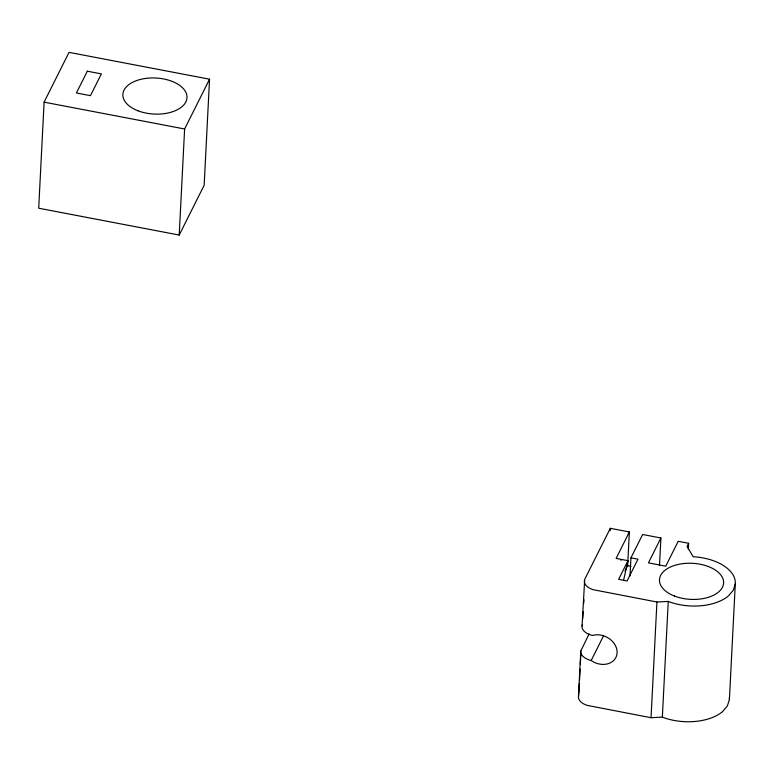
<?xml version="1.0" encoding="UTF-8"?>
<svg xmlns="http://www.w3.org/2000/svg" width="774" height="774" viewBox="0 0 774 774"><rect width="100%" height="100%" fill="white"/><g stroke="black" fill="none" stroke-linecap="round" stroke-linejoin="round"><path stroke-width="1.16" d="M44.099 102.149L38.7 208.216L179.21 235.054L204.152 185.257L209.551 79.2L69.041 52.361L44.099 102.149L184.618 128.987L209.551 79.2M179.21 235.054L184.618 128.987M630.026 575.914L630.945 557.831L642.633 534.495L660.899 537.978L648.438 562.882L665.756 566.191L678.217 541.287L688.628 543.28L687.07 546.386L693.165 556.738A43.837 24.652 2.9 0 1 735.3 583.78L729.408 699.483L727.405 705.878L722.732 711.461A43.837 24.652 2.9 0 1 662.351 717.13L651.04 717.711L587.224 705.385A16.051 9.027 2.9 0 1 578.468 696.358L580.781 651.04L589.082 633.945M580.781 651.04A16.051 9.027 2.9 0 0 589.536 660.058L591.172 660.512A17.512 14.058 26.6 0 0 617.101 652.821A17.512 14.058 26.6 0 0 592.449 635.464L590.804 635.009A16.051 9.027 2.9 0 1 582.058 625.982L584.699 579.358L610.318 528.323L629.368 531.961L627.646 565.707L624.995 570.999M578.807 694.104L579.358 683.365M579.542 679.785L580.084 669.055M580.326 664.286L580.877 653.546M610.193 530.703L610.318 528.323M651.04 717.711L656.933 602.008L593.116 589.682A16.051 9.027 2.9 0 1 584.36 580.664M659.487 565.697L660.899 537.978M662.351 717.13L668.243 601.427A43.837 24.652 2.9 0 0 728.624 595.757L733.384 590.069L735.3 583.78M688.318 549.308L688.628 543.28M582.725 618.919L583.19 611.721M583.741 603.314L583.973 599.715M623.525 580.519L627.985 560.676L616.123 558.412L629.368 531.961M582.058 625.982L582.338 624.918M578.468 696.358L578.749 695.294M627.985 560.676L618.629 579.349L627.066 580.964L637.97 559.176L630.945 557.831M591.172 660.512L603.556 635.783M656.933 602.008L668.243 601.427M627.646 565.707L630.965 566.336M620.777 560.163A8.756 1.732 -79.2 0 1 621.725 559.941M729.389 697.335A43.837 24.652 2.9 0 1 729.408 699.483M87.317 71.189L76.403 92.977L90.461 95.666L101.365 73.878L87.317 71.189M137.869 110.75A32.111 18.054 2.9 0 0 186.989 97.834A32.111 18.054 2.9 0 0 139.93 79.548A32.111 18.054 2.9 0 0 137.869 110.75M674.473 596.048A32.111 18.054 2.9 0 0 723.593 583.132A32.111 18.054 2.9 0 0 676.544 564.846A32.111 18.054 2.9 0 0 674.473 596.048"/></g></svg>
